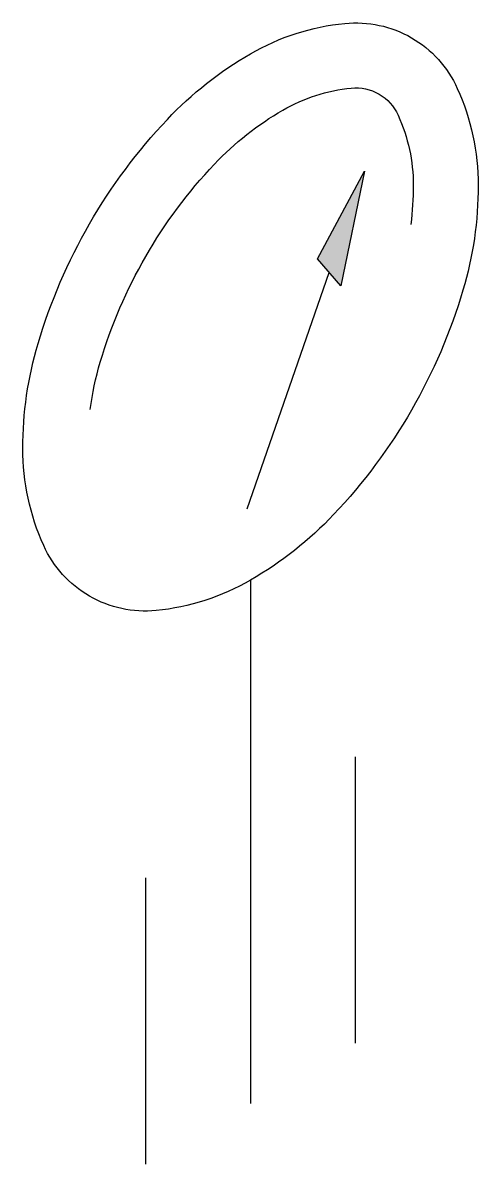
# Model space of a CAD drawing. Header units: millimetres. Extents: x -9883.965 to -9883.647, y -52.073 to -51.276.
import ezdxf

# ---------------------------------------------------------------- set-up
doc = ezdxf.new("R2010")
doc.units = ezdxf.units.MM
doc.header["$LTSCALE"] = 10
doc.layers.add('Tub_iso_componentes', color=2, linetype='Continuous')

msp = doc.modelspace()

# ---------------------------------------------------------------- hatches: boundary and pattern name
at = {"layer": 'Tub_iso_componentes'}
msp.add_hatch(color=1, dxfattribs=at).paths.add_polyline_path([(-9883.74269, -51.45972), (-9883.75904, -51.44081), (-9883.72627, -51.37941)])

# ---------------------------------------------------------------- linework, layer by layer
at = {"layer": 'Tub_iso_componentes', "color": 1}
for p, q in [((-9883.75904, -51.44081), (-9883.72627, -51.37941)), ((-9883.72627, -51.37941), (-9883.74269, -51.45972)), ((-9883.74269, -51.45972), (-9883.75904, -51.44081)), ((-9883.80825, -51.61559), (-9883.75087, -51.45027))]:
    msp.add_line(p, q, dxfattribs=at)
at = {"layer": 'Tub_iso_componentes', "color": 2}
msp.add_line((-9883.80598, -51.66536), (-9883.80598, -52.03114), dxfattribs=at)
at = {"layer": 'Tub_iso_componentes'}
for p, q in [((-9883.73265, -51.78881), (-9883.73265, -51.98881)), ((-9883.87931, -52.07348), (-9883.87931, -51.87348))]:
    msp.add_line(p, q, dxfattribs=at)
at = {"layer": 'Tub_iso_componentes', "color": 2}
msp.add_lwpolyline([(-9883.69333, -51.54644, -0.058752), (-9883.7478, -51.61945, -0.072341), (-9883.80598, -51.66536, -0.106617), (-9883.87197, -51.68659, -0.156851), (-9883.91864, -51.67652, -0.156851), (-9883.95068, -51.64114, -0.106617), (-9883.9653, -51.57338, -0.072341), (-9883.95463, -51.50004, -0.058752), (-9883.91864, -51.41636, -0.058752), (-9883.86417, -51.34335, -0.072341), (-9883.80598, -51.29744, -0.106617), (-9883.73999, -51.27622, -0.156851), (-9883.69333, -51.28628, -0.156851), (-9883.66128, -51.32166, -0.106617), (-9883.64667, -51.38942, -0.072341), (-9883.65734, -51.46276, -0.058752)], format="xyb", close=True, dxfattribs=at)
at = {"layer": 'Tub_iso_componentes', "color": 1}
msp.add_lwpolyline([(-9883.91811, -51.54614, -0.040024), (-9883.91108, -51.51298, -0.058752), (-9883.87929, -51.43908, -0.058752), (-9883.83118, -51.37459, -0.072341), (-9883.78327, -51.33679, -0.106617), (-9883.73551, -51.32143, -0.156851), (-9883.71605, -51.32563, -0.156851), (-9883.70268, -51.34039, -0.106617), (-9883.6921, -51.38942, -0.032224), (-9883.69386, -51.41667, -0.032224)], format="xyb", dxfattribs=at)

doc.saveas('drawing.dxf')
